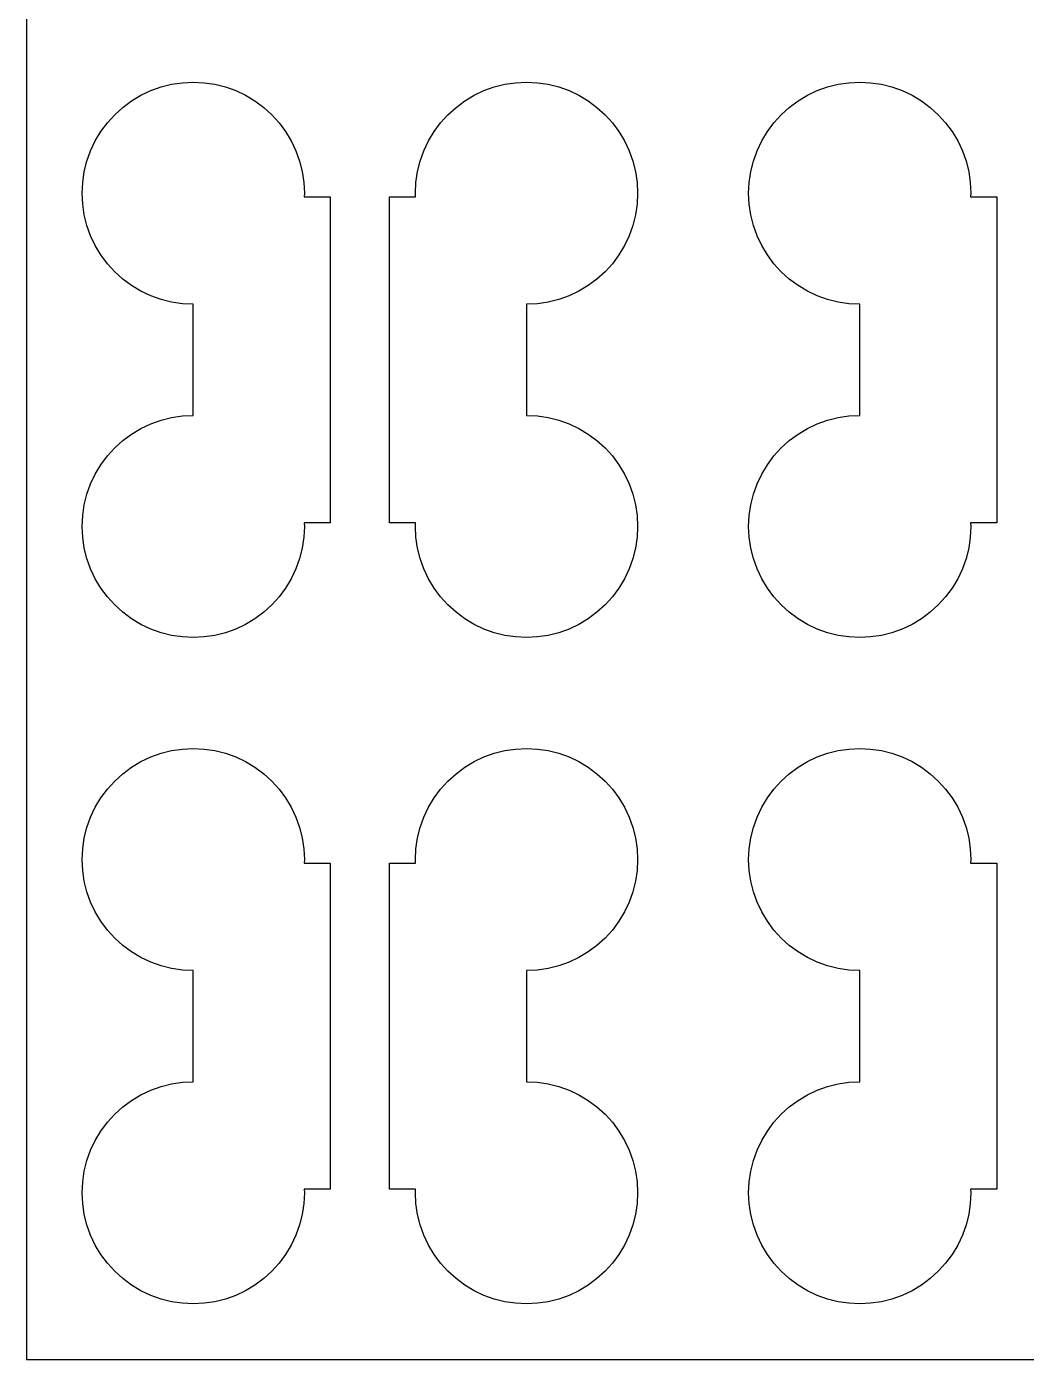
# Model space of a CAD drawing. Header units: metres. Extents: x -4 to 104, y -4 to 68.
# Drawn here: x -4.5 to 9, y -4.5 to 13.5 of the extents above; entities that cross this region are included whole.
import ezdxf

# ---------------------------------------------------------------- set-up
doc = ezdxf.new("R2010")
doc.units = ezdxf.units.M

msp = doc.modelspace()

# ---------------------------------------------------------------- linework, layer by layer
for p, q in [((-4.5, 67.5), (-4.5, -4.5)), ((-2.95709, 12.5729), (-2.82402, 12.6358)), ((-2.82402, 12.6358), (-2.68542, 12.6854)), ((-2.68542, 12.6854), (-2.54263, 12.7212)), ((-2.54263, 12.7212), (-2.39702, 12.7428)), ((-2.39702, 12.7428), (-2.25, 12.75)), ((-2.25, 12.75), (-2.10297, 12.7428)), ((-2.10297, 12.7428), (-1.95735, 12.7212)), ((-1.95735, 12.7212), (-1.81456, 12.6854)), ((-1.81456, 12.6854), (-1.67596, 12.6358)), ((-1.67596, 12.6358), (-1.54289, 12.5729)), ((1.54289, 12.5729), (1.67596, 12.6358)), ((1.67596, 12.6358), (1.81456, 12.6854)), ((1.81456, 12.6854), (1.95735, 12.7212)), ((1.95735, 12.7212), (2.10297, 12.7428)), ((2.10297, 12.7428), (2.25, 12.75)), ((2.25, 12.75), (2.39702, 12.7428)), ((2.39702, 12.7428), (2.54263, 12.7212)), ((2.54263, 12.7212), (2.68542, 12.6854)), ((2.68542, 12.6854), (2.82402, 12.6358)), ((2.82402, 12.6358), (2.95709, 12.5729)), ((6.04291, 12.5729), (6.17598, 12.6358)), ((6.17598, 12.6358), (6.31458, 12.6854)), ((6.31458, 12.6854), (6.45737, 12.7212)), ((6.45737, 12.7212), (6.60298, 12.7428)), ((6.60298, 12.7428), (6.75, 12.75)), ((6.75, 12.75), (6.89703, 12.7428)), ((6.89703, 12.7428), (7.04265, 12.7212)), ((7.04265, 12.7212), (7.18544, 12.6854)), ((7.18544, 12.6854), (7.32404, 12.6358)), ((7.32404, 12.6358), (7.45711, 12.5729)), ((-3.20158, 12.4095), (-3.08334, 12.4972)), ((-3.08334, 12.4972), (-2.95709, 12.5729)), ((-1.54289, 12.5729), (-1.41664, 12.4972)), ((-1.41664, 12.4972), (-1.2984, 12.4095)), ((1.2984, 12.4095), (1.41664, 12.4972)), ((1.41664, 12.4972), (1.54289, 12.5729)), ((2.95709, 12.5729), (3.08334, 12.4972)), ((3.08334, 12.4972), (3.20158, 12.4095)), ((5.79842, 12.4095), (5.91666, 12.4972)), ((5.91666, 12.4972), (6.04291, 12.5729)), ((7.45711, 12.5729), (7.58336, 12.4972)), ((7.58336, 12.4972), (7.7016, 12.4095)), ((-3.40952, 12.2016), (-3.31065, 12.3107)), ((-3.31065, 12.3107), (-3.20158, 12.4095)), ((-1.2984, 12.4095), (-1.18933, 12.3107)), ((-1.18933, 12.3107), (-1.09047, 12.2016)), ((1.09047, 12.2016), (1.18933, 12.3107)), ((1.18933, 12.3107), (1.2984, 12.4095)), ((3.20158, 12.4095), (3.31065, 12.3107)), ((3.31065, 12.3107), (3.40952, 12.2016)), ((5.59048, 12.2016), (5.68935, 12.3107)), ((5.68935, 12.3107), (5.79842, 12.4095)), ((7.7016, 12.4095), (7.81067, 12.3107)), ((7.81067, 12.3107), (7.90953, 12.2016)), ((-3.57288, 11.9571), (-3.49719, 12.0833)), ((-3.49719, 12.0833), (-3.40952, 12.2016)), ((-1.09047, 12.2016), (-1.00279, 12.0833)), ((-1.00279, 12.0833), (-0.92711, 11.9571)), ((0.92711, 11.9571), (1.00279, 12.0833)), ((1.00279, 12.0833), (1.09047, 12.2016)), ((3.40952, 12.2016), (3.49719, 12.0833)), ((3.49719, 12.0833), (3.57288, 11.9571)), ((5.42712, 11.9571), (5.50281, 12.0833)), ((5.50281, 12.0833), (5.59048, 12.2016)), ((7.90953, 12.2016), (7.99721, 12.0833)), ((7.99721, 12.0833), (8.07289, 11.9571)), ((-3.63582, 11.824), (-3.57288, 11.9571)), ((-0.92711, 11.9571), (-0.86417, 11.824)), ((0.86417, 11.824), (0.92711, 11.9571)), ((3.57288, 11.9571), (3.63582, 11.824)), ((5.36418, 11.824), (5.42712, 11.9571)), ((8.07289, 11.9571), (8.13583, 11.824)), ((-3.68541, 11.6854), (-3.63582, 11.824)), ((-0.86417, 11.824), (-0.81458, 11.6854)), ((0.81458, 11.6854), (0.86417, 11.824)), ((3.63582, 11.824), (3.68541, 11.6854)), ((5.31459, 11.6854), (5.36418, 11.824)), ((8.13583, 11.824), (8.18542, 11.6854)), ((-3.74277, 11.397), (-3.72118, 11.5426)), ((-3.72118, 11.5426), (-3.68541, 11.6854)), ((-0.81458, 11.6854), (-0.77881, 11.5426)), ((-0.77881, 11.5426), (-0.75722, 11.397)), ((0.75722, 11.397), (0.77881, 11.5426)), ((0.77881, 11.5426), (0.81458, 11.6854)), ((3.68541, 11.6854), (3.72118, 11.5426)), ((3.72118, 11.5426), (3.74277, 11.397)), ((5.25723, 11.397), (5.27882, 11.5426)), ((5.27882, 11.5426), (5.31459, 11.6854)), ((8.18542, 11.6854), (8.22119, 11.5426)), ((8.22119, 11.5426), (8.24278, 11.397)), ((-3.75, 11.25), (-3.74277, 11.397)), ((-0.75722, 11.397), (-0.75, 11.25)), ((0.75, 11.25), (0.75722, 11.397)), ((3.74277, 11.397), (3.75, 11.25)), ((5.25, 11.25), (5.25723, 11.397)), ((8.24278, 11.397), (8.25, 11.25)), ((-3.74277, 11.103), (-3.75, 11.25)), ((-0.75, 11.25), (-0.75246, 11.2)), ((-0.75246, 11.2), (-0.39999, 11.2)), ((-0.39999, 11.2), (-0.39999, 6.8)), ((0.39999, 6.8), (0.39999, 11.2)), ((0.39999, 11.2), (0.75246, 11.2)), ((0.75246, 11.2), (0.75, 11.25)), ((3.75, 11.25), (3.74277, 11.103)), ((5.25723, 11.103), (5.25, 11.25)), ((8.25, 11.25), (8.24754, 11.2)), ((8.24754, 11.2), (8.60001, 11.2)), ((8.60001, 11.2), (8.60001, 6.8)), ((-3.72118, 10.9574), (-3.74277, 11.103)), ((3.74277, 11.103), (3.72118, 10.9574)), ((5.27882, 10.9574), (5.25723, 11.103)), ((-3.68541, 10.8146), (-3.72118, 10.9574)), ((-3.63582, 10.676), (-3.68541, 10.8146)), ((3.68541, 10.8146), (3.63582, 10.676)), ((3.72118, 10.9574), (3.68541, 10.8146)), ((5.31459, 10.8146), (5.27882, 10.9574)), ((5.36418, 10.676), (5.31459, 10.8146)), ((-3.57288, 10.5429), (-3.63582, 10.676)), ((3.63582, 10.676), (3.57288, 10.5429)), ((5.42712, 10.5429), (5.36418, 10.676)), ((-3.49719, 10.4166), (-3.57288, 10.5429)), ((3.57288, 10.5429), (3.49719, 10.4166)), ((5.50281, 10.4166), (5.42712, 10.5429)), ((-3.40952, 10.2984), (-3.49719, 10.4166)), ((-3.31065, 10.1893), (-3.40952, 10.2984)), ((3.40952, 10.2984), (3.31065, 10.1893)), ((3.49719, 10.4166), (3.40952, 10.2984)), ((5.59048, 10.2984), (5.50281, 10.4166)), ((5.68935, 10.1893), (5.59048, 10.2984)), ((-3.20158, 10.0905), (-3.31065, 10.1893)), ((-3.08334, 10.0028), (-3.20158, 10.0905)), ((3.20158, 10.0905), (3.08334, 10.0028)), ((3.31065, 10.1893), (3.20158, 10.0905)), ((5.79842, 10.0905), (5.68935, 10.1893)), ((5.91666, 10.0028), (5.79842, 10.0905)), ((-2.95709, 9.92711), (-3.08334, 10.0028)), ((-2.82402, 9.86417), (-2.95709, 9.92711)), ((2.95709, 9.92711), (2.82402, 9.86417)), ((3.08334, 10.0028), (2.95709, 9.92711)), ((6.04291, 9.92711), (5.91666, 10.0028)), ((6.17598, 9.86417), (6.04291, 9.92711)), ((-2.68542, 9.81458), (-2.82402, 9.86417)), ((-2.54263, 9.77881), (-2.68542, 9.81458)), ((-2.39702, 9.75722), (-2.54263, 9.77881)), ((-2.25, 9.75), (-2.39702, 9.75722)), ((-2.25, 8.25), (-2.25, 9.75)), ((2.39702, 9.75722), (2.25, 9.75)), ((2.25, 9.75), (2.25, 8.25)), ((2.54263, 9.77881), (2.39702, 9.75722)), ((2.68542, 9.81458), (2.54263, 9.77881)), ((2.82402, 9.86417), (2.68542, 9.81458)), ((6.31458, 9.81458), (6.17598, 9.86417)), ((6.45737, 9.77881), (6.31458, 9.81458)), ((6.60298, 9.75722), (6.45737, 9.77881)), ((6.75, 9.75), (6.60298, 9.75722)), ((6.75, 8.25), (6.75, 9.75)), ((-2.95709, 8.07289), (-2.82402, 8.13583)), ((-2.82402, 8.13583), (-2.68542, 8.18542)), ((-2.68542, 8.18542), (-2.54263, 8.22119)), ((-2.54263, 8.22119), (-2.39702, 8.24278)), ((-2.39702, 8.24278), (-2.25, 8.25)), ((2.25, 8.25), (2.39702, 8.24278)), ((2.39702, 8.24278), (2.54263, 8.22119)), ((2.54263, 8.22119), (2.68542, 8.18542)), ((2.68542, 8.18542), (2.82402, 8.13583)), ((2.82402, 8.13583), (2.95709, 8.07289)), ((6.04291, 8.07289), (6.17598, 8.13583)), ((6.17598, 8.13583), (6.31458, 8.18542)), ((6.31458, 8.18542), (6.45737, 8.22119)), ((6.45737, 8.22119), (6.60298, 8.24278)), ((6.60298, 8.24278), (6.75, 8.25)), ((-3.20158, 7.90953), (-3.08334, 7.99721)), ((-3.08334, 7.99721), (-2.95709, 8.07289)), ((2.95709, 8.07289), (3.08334, 7.99721)), ((3.08334, 7.99721), (3.20158, 7.90953)), ((5.79842, 7.90953), (5.91666, 7.99721)), ((5.91666, 7.99721), (6.04291, 8.07289)), ((-3.40952, 7.7016), (-3.31065, 7.81067)), ((-3.31065, 7.81067), (-3.20158, 7.90953)), ((3.20158, 7.90953), (3.31065, 7.81067)), ((3.31065, 7.81067), (3.40952, 7.7016)), ((5.59048, 7.7016), (5.68935, 7.81067)), ((5.68935, 7.81067), (5.79842, 7.90953)), ((-3.57288, 7.45711), (-3.49719, 7.58336)), ((-3.49719, 7.58336), (-3.40952, 7.7016)), ((3.40952, 7.7016), (3.49719, 7.58336)), ((3.49719, 7.58336), (3.57288, 7.45711)), ((5.42712, 7.45711), (5.50281, 7.58336)), ((5.50281, 7.58336), (5.59048, 7.7016)), ((-3.63582, 7.32404), (-3.57288, 7.45711)), ((3.57288, 7.45711), (3.63582, 7.32404)), ((5.36418, 7.32404), (5.42712, 7.45711)), ((-3.68541, 7.18544), (-3.63582, 7.32404)), ((3.63582, 7.32404), (3.68541, 7.18544)), ((5.31459, 7.18544), (5.36418, 7.32404)), ((-3.74277, 6.89703), (-3.72118, 7.04265)), ((-3.72118, 7.04265), (-3.68541, 7.18544)), ((3.68541, 7.18544), (3.72118, 7.04265)), ((3.72118, 7.04265), (3.74277, 6.89703)), ((5.25723, 6.89703), (5.27882, 7.04265)), ((5.27882, 7.04265), (5.31459, 7.18544)), ((-3.75, 6.75), (-3.74277, 6.89703)), ((3.74277, 6.89703), (3.75, 6.75)), ((5.25, 6.75), (5.25723, 6.89703)), ((-3.74277, 6.60298), (-3.75, 6.75)), ((-0.75, 6.75), (-0.75722, 6.60298)), ((-0.39999, 6.8), (-0.75246, 6.8)), ((-0.75246, 6.8), (-0.75, 6.75)), ((0.75246, 6.8), (0.39999, 6.8)), ((0.75, 6.75), (0.75246, 6.8)), ((0.75722, 6.60298), (0.75, 6.75)), ((3.75, 6.75), (3.74277, 6.60298)), ((5.25723, 6.60298), (5.25, 6.75)), ((8.25, 6.75), (8.24278, 6.60298)), ((8.60001, 6.8), (8.24754, 6.8)), ((8.24754, 6.8), (8.25, 6.75)), ((-3.72118, 6.45737), (-3.74277, 6.60298)), ((-0.75722, 6.60298), (-0.77881, 6.45737)), ((0.77881, 6.45737), (0.75722, 6.60298)), ((3.74277, 6.60298), (3.72118, 6.45737)), ((5.27882, 6.45737), (5.25723, 6.60298)), ((8.24278, 6.60298), (8.22119, 6.45737)), ((-3.68541, 6.31458), (-3.72118, 6.45737)), ((-3.63582, 6.17598), (-3.68541, 6.31458)), ((-0.81458, 6.31458), (-0.86417, 6.17598)), ((-0.77881, 6.45737), (-0.81458, 6.31458)), ((0.81458, 6.31458), (0.77881, 6.45737)), ((0.86417, 6.17598), (0.81458, 6.31458)), ((3.68541, 6.31458), (3.63582, 6.17598)), ((3.72118, 6.45737), (3.68541, 6.31458)), ((5.31459, 6.31458), (5.27882, 6.45737)), ((5.36418, 6.17598), (5.31459, 6.31458)), ((8.18542, 6.31458), (8.13583, 6.17598)), ((8.22119, 6.45737), (8.18542, 6.31458)), ((-3.57288, 6.04291), (-3.63582, 6.17598)), ((-0.86417, 6.17598), (-0.92711, 6.04291)), ((0.92711, 6.04291), (0.86417, 6.17598)), ((3.63582, 6.17598), (3.57288, 6.04291)), ((5.42712, 6.04291), (5.36418, 6.17598)), ((8.13583, 6.17598), (8.07289, 6.04291)), ((-3.49719, 5.91666), (-3.57288, 6.04291)), ((-0.92711, 6.04291), (-1.00279, 5.91666)), ((1.00279, 5.91666), (0.92711, 6.04291)), ((3.57288, 6.04291), (3.49719, 5.91666)), ((5.50281, 5.91666), (5.42712, 6.04291)), ((8.07289, 6.04291), (7.99721, 5.91666)), ((-3.40952, 5.79842), (-3.49719, 5.91666)), ((-3.31065, 5.68935), (-3.40952, 5.79842)), ((-1.09047, 5.79842), (-1.18933, 5.68935)), ((-1.00279, 5.91666), (-1.09047, 5.79842)), ((1.09047, 5.79842), (1.00279, 5.91666)), ((1.18933, 5.68935), (1.09047, 5.79842)), ((3.40952, 5.79842), (3.31065, 5.68935)), ((3.49719, 5.91666), (3.40952, 5.79842)), ((5.59048, 5.79842), (5.50281, 5.91666)), ((5.68935, 5.68935), (5.59048, 5.79842)), ((7.90953, 5.79842), (7.81067, 5.68935)), ((7.99721, 5.91666), (7.90953, 5.79842)), ((-3.20158, 5.59048), (-3.31065, 5.68935)), ((-3.08334, 5.50281), (-3.20158, 5.59048)), ((-1.2984, 5.59048), (-1.41664, 5.50281)), ((-1.18933, 5.68935), (-1.2984, 5.59048)), ((1.2984, 5.59048), (1.18933, 5.68935)), ((1.41664, 5.50281), (1.2984, 5.59048)), ((3.20158, 5.59048), (3.08334, 5.50281)), ((3.31065, 5.68935), (3.20158, 5.59048)), ((5.79842, 5.59048), (5.68935, 5.68935)), ((5.91666, 5.50281), (5.79842, 5.59048)), ((7.7016, 5.59048), (7.58336, 5.50281)), ((7.81067, 5.68935), (7.7016, 5.59048)), ((-2.95709, 5.42712), (-3.08334, 5.50281)), ((-2.82402, 5.36418), (-2.95709, 5.42712)), ((-1.54289, 5.42712), (-1.67596, 5.36418)), ((-1.41664, 5.50281), (-1.54289, 5.42712)), ((1.54289, 5.42712), (1.41664, 5.50281)), ((1.67596, 5.36418), (1.54289, 5.42712)), ((2.95709, 5.42712), (2.82402, 5.36418)), ((3.08334, 5.50281), (2.95709, 5.42712)), ((6.04291, 5.42712), (5.91666, 5.50281)), ((6.17598, 5.36418), (6.04291, 5.42712)), ((7.45711, 5.42712), (7.32404, 5.36418)), ((7.58336, 5.50281), (7.45711, 5.42712)), ((-2.68542, 5.31459), (-2.82402, 5.36418)), ((-2.54263, 5.27882), (-2.68542, 5.31459)), ((-2.39702, 5.25723), (-2.54263, 5.27882)), ((-2.25, 5.25), (-2.39702, 5.25723)), ((-2.10297, 5.25723), (-2.25, 5.25)), ((-1.95735, 5.27882), (-2.10297, 5.25723)), ((-1.81456, 5.31459), (-1.95735, 5.27882)), ((-1.67596, 5.36418), (-1.81456, 5.31459)), ((1.81456, 5.31459), (1.67596, 5.36418)), ((1.95735, 5.27882), (1.81456, 5.31459)), ((2.10297, 5.25723), (1.95735, 5.27882)), ((2.25, 5.25), (2.10297, 5.25723)), ((2.39702, 5.25723), (2.25, 5.25)), ((2.54263, 5.27882), (2.39702, 5.25723)), ((2.68542, 5.31459), (2.54263, 5.27882)), ((2.82402, 5.36418), (2.68542, 5.31459)), ((6.31458, 5.31459), (6.17598, 5.36418)), ((6.45737, 5.27882), (6.31458, 5.31459)), ((6.60298, 5.25723), (6.45737, 5.27882)), ((6.75, 5.25), (6.60298, 5.25723)), ((6.89703, 5.25723), (6.75, 5.25)), ((7.04265, 5.27882), (6.89703, 5.25723)), ((7.18544, 5.31459), (7.04265, 5.27882)), ((7.32404, 5.36418), (7.18544, 5.31459)), ((-2.95709, 3.57288), (-2.82402, 3.63582)), ((-2.82402, 3.63582), (-2.68542, 3.68541)), ((-2.68542, 3.68541), (-2.54263, 3.72118)), ((-2.54263, 3.72118), (-2.39702, 3.74277)), ((-2.39702, 3.74277), (-2.25, 3.75)), ((-2.25, 3.75), (-2.10297, 3.74277)), ((-2.10297, 3.74277), (-1.95735, 3.72118)), ((-1.95735, 3.72118), (-1.81456, 3.68541)), ((-1.81456, 3.68541), (-1.67596, 3.63582)), ((-1.67596, 3.63582), (-1.54289, 3.57288)), ((1.54289, 3.57288), (1.67596, 3.63582)), ((1.67596, 3.63582), (1.81456, 3.68541)), ((1.81456, 3.68541), (1.95735, 3.72118)), ((1.95735, 3.72118), (2.10297, 3.74277)), ((2.10297, 3.74277), (2.25, 3.75)), ((2.25, 3.75), (2.39702, 3.74277)), ((2.39702, 3.74277), (2.54263, 3.72118)), ((2.54263, 3.72118), (2.68542, 3.68541)), ((2.68542, 3.68541), (2.82402, 3.63582)), ((2.82402, 3.63582), (2.95709, 3.57288)), ((6.04291, 3.57288), (6.17598, 3.63582)), ((6.17598, 3.63582), (6.31458, 3.68541)), ((6.31458, 3.68541), (6.45737, 3.72118)), ((6.45737, 3.72118), (6.60298, 3.74277)), ((6.60298, 3.74277), (6.75, 3.75)), ((6.75, 3.75), (6.89703, 3.74277)), ((6.89703, 3.74277), (7.04265, 3.72118)), ((7.04265, 3.72118), (7.18544, 3.68541)), ((7.18544, 3.68541), (7.32404, 3.63582)), ((7.32404, 3.63582), (7.45711, 3.57288)), ((-3.20158, 3.40952), (-3.08334, 3.49719)), ((-3.08334, 3.49719), (-2.95709, 3.57288)), ((-1.54289, 3.57288), (-1.41664, 3.49719)), ((-1.41664, 3.49719), (-1.2984, 3.40952)), ((1.2984, 3.40952), (1.41664, 3.49719)), ((1.41664, 3.49719), (1.54289, 3.57288)), ((2.95709, 3.57288), (3.08334, 3.49719)), ((3.08334, 3.49719), (3.20158, 3.40952)), ((5.79842, 3.40952), (5.91666, 3.49719)), ((5.91666, 3.49719), (6.04291, 3.57288)), ((7.45711, 3.57288), (7.58336, 3.49719)), ((7.58336, 3.49719), (7.7016, 3.40952)), ((-3.40952, 3.20158), (-3.31065, 3.31065)), ((-3.31065, 3.31065), (-3.20158, 3.40952)), ((-1.2984, 3.40952), (-1.18933, 3.31065)), ((-1.18933, 3.31065), (-1.09047, 3.20158)), ((1.09047, 3.20158), (1.18933, 3.31065)), ((1.18933, 3.31065), (1.2984, 3.40952)), ((3.20158, 3.40952), (3.31065, 3.31065)), ((3.31065, 3.31065), (3.40952, 3.20158)), ((5.59048, 3.20158), (5.68935, 3.31065)), ((5.68935, 3.31065), (5.79842, 3.40952)), ((7.7016, 3.40952), (7.81067, 3.31065)), ((7.81067, 3.31065), (7.90953, 3.20158)), ((-3.57288, 2.95709), (-3.49719, 3.08334)), ((-3.49719, 3.08334), (-3.40952, 3.20158)), ((-1.09047, 3.20158), (-1.00279, 3.08334)), ((-1.00279, 3.08334), (-0.92711, 2.95709)), ((0.92711, 2.95709), (1.00279, 3.08334)), ((1.00279, 3.08334), (1.09047, 3.20158)), ((3.40952, 3.20158), (3.49719, 3.08334)), ((3.49719, 3.08334), (3.57288, 2.95709)), ((5.42712, 2.95709), (5.50281, 3.08334)), ((5.50281, 3.08334), (5.59048, 3.20158)), ((7.90953, 3.20158), (7.99721, 3.08334)), ((7.99721, 3.08334), (8.07289, 2.95709)), ((-3.63582, 2.82402), (-3.57288, 2.95709)), ((-0.92711, 2.95709), (-0.86417, 2.82402)), ((0.86417, 2.82402), (0.92711, 2.95709)), ((3.57288, 2.95709), (3.63582, 2.82402)), ((5.36418, 2.82402), (5.42712, 2.95709)), ((8.07289, 2.95709), (8.13583, 2.82402)), ((-3.68541, 2.68542), (-3.63582, 2.82402)), ((-0.86417, 2.82402), (-0.81458, 2.68542)), ((0.81458, 2.68542), (0.86417, 2.82402)), ((3.63582, 2.82402), (3.68541, 2.68542)), ((5.31459, 2.68542), (5.36418, 2.82402)), ((8.13583, 2.82402), (8.18542, 2.68542)), ((-3.74277, 2.39702), (-3.72118, 2.54263)), ((-3.72118, 2.54263), (-3.68541, 2.68542)), ((-0.81458, 2.68542), (-0.77881, 2.54263)), ((-0.77881, 2.54263), (-0.75722, 2.39702)), ((0.75722, 2.39702), (0.77881, 2.54263)), ((0.77881, 2.54263), (0.81458, 2.68542)), ((3.68541, 2.68542), (3.72118, 2.54263)), ((3.72118, 2.54263), (3.74277, 2.39702)), ((5.25723, 2.39702), (5.27882, 2.54263)), ((5.27882, 2.54263), (5.31459, 2.68542)), ((8.18542, 2.68542), (8.22119, 2.54263)), ((8.22119, 2.54263), (8.24278, 2.39702)), ((-3.75, 2.25), (-3.74277, 2.39702)), ((-0.75722, 2.39702), (-0.75, 2.25)), ((0.75, 2.25), (0.75722, 2.39702)), ((3.74277, 2.39702), (3.75, 2.25)), ((5.25, 2.25), (5.25723, 2.39702)), ((8.24278, 2.39702), (8.25, 2.25)), ((-3.74277, 2.10297), (-3.75, 2.25)), ((-0.75, 2.25), (-0.75246, 2.2)), ((-0.75246, 2.2), (-0.39999, 2.2)), ((-0.39999, 2.2), (-0.39999, -2.2)), ((0.39999, -2.2), (0.39999, 2.2)), ((0.39999, 2.2), (0.75246, 2.2)), ((0.75246, 2.2), (0.75, 2.25)), ((3.75, 2.25), (3.74277, 2.10297)), ((5.25723, 2.10297), (5.25, 2.25)), ((8.25, 2.25), (8.24754, 2.2)), ((8.24754, 2.2), (8.60001, 2.2)), ((8.60001, 2.2), (8.60001, -2.2)), ((-3.72118, 1.95735), (-3.74277, 2.10297)), ((3.74277, 2.10297), (3.72118, 1.95735)), ((5.27882, 1.95735), (5.25723, 2.10297)), ((-3.68541, 1.81456), (-3.72118, 1.95735)), ((-3.63582, 1.67596), (-3.68541, 1.81456)), ((3.68541, 1.81456), (3.63582, 1.67596)), ((3.72118, 1.95735), (3.68541, 1.81456)), ((5.31459, 1.81456), (5.27882, 1.95735)), ((5.36418, 1.67596), (5.31459, 1.81456)), ((-3.57288, 1.54289), (-3.63582, 1.67596)), ((3.63582, 1.67596), (3.57288, 1.54289)), ((5.42712, 1.54289), (5.36418, 1.67596)), ((-3.49719, 1.41664), (-3.57288, 1.54289)), ((3.57288, 1.54289), (3.49719, 1.41664)), ((5.50281, 1.41664), (5.42712, 1.54289)), ((-3.40952, 1.2984), (-3.49719, 1.41664)), ((-3.31065, 1.18933), (-3.40952, 1.2984)), ((3.40952, 1.2984), (3.31065, 1.18933)), ((3.49719, 1.41664), (3.40952, 1.2984)), ((5.59048, 1.2984), (5.50281, 1.41664)), ((5.68935, 1.18933), (5.59048, 1.2984)), ((-3.20158, 1.09047), (-3.31065, 1.18933)), ((-3.08334, 1.00279), (-3.20158, 1.09047)), ((3.20158, 1.09047), (3.08334, 1.00279)), ((3.31065, 1.18933), (3.20158, 1.09047)), ((5.79842, 1.09047), (5.68935, 1.18933)), ((5.91666, 1.00279), (5.79842, 1.09047)), ((-2.95709, 0.92711), (-3.08334, 1.00279)), ((-2.82402, 0.86417), (-2.95709, 0.92711)), ((2.95709, 0.92711), (2.82402, 0.86417)), ((3.08334, 1.00279), (2.95709, 0.92711)), ((6.04291, 0.92711), (5.91666, 1.00279)), ((6.17598, 0.86417), (6.04291, 0.92711)), ((-2.68542, 0.81458), (-2.82402, 0.86417)), ((-2.54263, 0.77881), (-2.68542, 0.81458)), ((-2.39702, 0.75722), (-2.54263, 0.77881)), ((-2.25, 0.75), (-2.39702, 0.75722)), ((-2.25, -0.75), (-2.25, 0.75)), ((2.39702, 0.75722), (2.25, 0.75)), ((2.25, 0.75), (2.25, -0.75)), ((2.54263, 0.77881), (2.39702, 0.75722)), ((2.68542, 0.81458), (2.54263, 0.77881)), ((2.82402, 0.86417), (2.68542, 0.81458)), ((6.31458, 0.81458), (6.17598, 0.86417)), ((6.45737, 0.77881), (6.31458, 0.81458)), ((6.60298, 0.75722), (6.45737, 0.77881)), ((6.75, 0.75), (6.60298, 0.75722)), ((6.75, -0.75), (6.75, 0.75)), ((-2.95709, -0.92711), (-2.82402, -0.86417)), ((-2.82402, -0.86417), (-2.68542, -0.81458)), ((-2.68542, -0.81458), (-2.54263, -0.77881)), ((-2.54263, -0.77881), (-2.39702, -0.75722)), ((-2.39702, -0.75722), (-2.25, -0.75)), ((2.25, -0.75), (2.39702, -0.75722)), ((2.39702, -0.75722), (2.54263, -0.77881)), ((2.54263, -0.77881), (2.68542, -0.81458)), ((2.68542, -0.81458), (2.82402, -0.86417)), ((2.82402, -0.86417), (2.95709, -0.92711)), ((6.04291, -0.92711), (6.17598, -0.86417)), ((6.17598, -0.86417), (6.31458, -0.81458)), ((6.31458, -0.81458), (6.45737, -0.77881)), ((6.45737, -0.77881), (6.60298, -0.75722)), ((6.60298, -0.75722), (6.75, -0.75)), ((-3.20158, -1.09047), (-3.08334, -1.00279)), ((-3.08334, -1.00279), (-2.95709, -0.92711)), ((2.95709, -0.92711), (3.08334, -1.00279)), ((3.08334, -1.00279), (3.20158, -1.09047)), ((5.79842, -1.09047), (5.91666, -1.00279)), ((5.91666, -1.00279), (6.04291, -0.92711)), ((-3.40952, -1.2984), (-3.31065, -1.18933)), ((-3.31065, -1.18933), (-3.20158, -1.09047)), ((3.20158, -1.09047), (3.31065, -1.18933)), ((3.31065, -1.18933), (3.40952, -1.2984)), ((5.59048, -1.2984), (5.68935, -1.18933)), ((5.68935, -1.18933), (5.79842, -1.09047)), ((-3.57288, -1.54289), (-3.49719, -1.41664)), ((-3.49719, -1.41664), (-3.40952, -1.2984)), ((3.40952, -1.2984), (3.49719, -1.41664)), ((3.49719, -1.41664), (3.57288, -1.54289)), ((5.42712, -1.54289), (5.50281, -1.41664)), ((5.50281, -1.41664), (5.59048, -1.2984)), ((-3.63582, -1.67596), (-3.57288, -1.54289)), ((3.57288, -1.54289), (3.63582, -1.67596)), ((5.36418, -1.67596), (5.42712, -1.54289)), ((-3.68541, -1.81456), (-3.63582, -1.67596)), ((3.63582, -1.67596), (3.68541, -1.81456)), ((5.31459, -1.81456), (5.36418, -1.67596)), ((-3.74277, -2.10297), (-3.72118, -1.95735)), ((-3.72118, -1.95735), (-3.68541, -1.81456)), ((3.68541, -1.81456), (3.72118, -1.95735)), ((3.72118, -1.95735), (3.74277, -2.10297)), ((5.25723, -2.10297), (5.27882, -1.95735)), ((5.27882, -1.95735), (5.31459, -1.81456)), ((-3.75, -2.25), (-3.74277, -2.10297)), ((3.74277, -2.10297), (3.75, -2.25)), ((5.25, -2.25), (5.25723, -2.10297)), ((-3.74277, -2.39702), (-3.75, -2.25)), ((-0.75, -2.25), (-0.75722, -2.39702)), ((-0.39999, -2.2), (-0.75246, -2.2)), ((-0.75246, -2.2), (-0.75, -2.25)), ((0.75246, -2.2), (0.39999, -2.2)), ((0.75, -2.25), (0.75246, -2.2)), ((0.75722, -2.39702), (0.75, -2.25)), ((3.75, -2.25), (3.74277, -2.39702)), ((5.25723, -2.39702), (5.25, -2.25)), ((8.25, -2.25), (8.24278, -2.39702)), ((8.60001, -2.2), (8.24754, -2.2)), ((8.24754, -2.2), (8.25, -2.25)), ((-3.72118, -2.54263), (-3.74277, -2.39702)), ((-0.75722, -2.39702), (-0.77881, -2.54263)), ((0.77881, -2.54263), (0.75722, -2.39702)), ((3.74277, -2.39702), (3.72118, -2.54263)), ((5.27882, -2.54263), (5.25723, -2.39702)), ((8.24278, -2.39702), (8.22119, -2.54263)), ((-3.68541, -2.68542), (-3.72118, -2.54263)), ((-3.63582, -2.82402), (-3.68541, -2.68542)), ((-0.81458, -2.68542), (-0.86417, -2.82402)), ((-0.77881, -2.54263), (-0.81458, -2.68542)), ((0.81458, -2.68542), (0.77881, -2.54263)), ((0.86417, -2.82402), (0.81458, -2.68542)), ((3.68541, -2.68542), (3.63582, -2.82402)), ((3.72118, -2.54263), (3.68541, -2.68542)), ((5.31459, -2.68542), (5.27882, -2.54263)), ((5.36418, -2.82402), (5.31459, -2.68542)), ((8.18542, -2.68542), (8.13583, -2.82402)), ((8.22119, -2.54263), (8.18542, -2.68542)), ((-3.57288, -2.95709), (-3.63582, -2.82402)), ((-0.86417, -2.82402), (-0.92711, -2.95709)), ((0.92711, -2.95709), (0.86417, -2.82402)), ((3.63582, -2.82402), (3.57288, -2.95709)), ((5.42712, -2.95709), (5.36418, -2.82402)), ((8.13583, -2.82402), (8.07289, -2.95709)), ((-3.49719, -3.08334), (-3.57288, -2.95709)), ((-0.92711, -2.95709), (-1.00279, -3.08334)), ((1.00279, -3.08334), (0.92711, -2.95709)), ((3.57288, -2.95709), (3.49719, -3.08334)), ((5.50281, -3.08334), (5.42712, -2.95709)), ((8.07289, -2.95709), (7.99721, -3.08334)), ((-3.40952, -3.20158), (-3.49719, -3.08334)), ((-3.31065, -3.31065), (-3.40952, -3.20158)), ((-1.09047, -3.20158), (-1.18933, -3.31065)), ((-1.00279, -3.08334), (-1.09047, -3.20158)), ((1.09047, -3.20158), (1.00279, -3.08334)), ((1.18933, -3.31065), (1.09047, -3.20158)), ((3.40952, -3.20158), (3.31065, -3.31065)), ((3.49719, -3.08334), (3.40952, -3.20158)), ((5.59048, -3.20158), (5.50281, -3.08334)), ((5.68935, -3.31065), (5.59048, -3.20158)), ((7.90953, -3.20158), (7.81067, -3.31065)), ((7.99721, -3.08334), (7.90953, -3.20158)), ((-3.20158, -3.40952), (-3.31065, -3.31065)), ((-3.08334, -3.49719), (-3.20158, -3.40952)), ((-1.2984, -3.40952), (-1.41664, -3.49719)), ((-1.18933, -3.31065), (-1.2984, -3.40952)), ((1.2984, -3.40952), (1.18933, -3.31065)), ((1.41664, -3.49719), (1.2984, -3.40952)), ((3.20158, -3.40952), (3.08334, -3.49719)), ((3.31065, -3.31065), (3.20158, -3.40952)), ((5.79842, -3.40952), (5.68935, -3.31065)), ((5.91666, -3.49719), (5.79842, -3.40952)), ((7.7016, -3.40952), (7.58336, -3.49719)), ((7.81067, -3.31065), (7.7016, -3.40952)), ((-2.95709, -3.57288), (-3.08334, -3.49719)), ((-2.82402, -3.63582), (-2.95709, -3.57288)), ((-1.54289, -3.57288), (-1.67596, -3.63582)), ((-1.41664, -3.49719), (-1.54289, -3.57288)), ((1.54289, -3.57288), (1.41664, -3.49719)), ((1.67596, -3.63582), (1.54289, -3.57288)), ((2.95709, -3.57288), (2.82402, -3.63582)), ((3.08334, -3.49719), (2.95709, -3.57288)), ((6.04291, -3.57288), (5.91666, -3.49719)), ((6.17598, -3.63582), (6.04291, -3.57288)), ((7.45711, -3.57288), (7.32404, -3.63582)), ((7.58336, -3.49719), (7.45711, -3.57288)), ((-2.68542, -3.68541), (-2.82402, -3.63582)), ((-2.54263, -3.72118), (-2.68542, -3.68541)), ((-2.39702, -3.74277), (-2.54263, -3.72118)), ((-2.25, -3.75), (-2.39702, -3.74277)), ((-2.10297, -3.74277), (-2.25, -3.75)), ((-1.95735, -3.72118), (-2.10297, -3.74277)), ((-1.81456, -3.68541), (-1.95735, -3.72118)), ((-1.67596, -3.63582), (-1.81456, -3.68541)), ((1.81456, -3.68541), (1.67596, -3.63582)), ((1.95735, -3.72118), (1.81456, -3.68541)), ((2.10297, -3.74277), (1.95735, -3.72118)), ((2.25, -3.75), (2.10297, -3.74277)), ((2.39702, -3.74277), (2.25, -3.75)), ((2.54263, -3.72118), (2.39702, -3.74277)), ((2.68542, -3.68541), (2.54263, -3.72118)), ((2.82402, -3.63582), (2.68542, -3.68541)), ((6.31458, -3.68541), (6.17598, -3.63582)), ((6.45737, -3.72118), (6.31458, -3.68541)), ((6.60298, -3.74277), (6.45737, -3.72118)), ((6.75, -3.75), (6.60298, -3.74277)), ((6.89703, -3.74277), (6.75, -3.75)), ((7.04265, -3.72118), (6.89703, -3.74277)), ((7.18544, -3.68541), (7.04265, -3.72118)), ((7.32404, -3.63582), (7.18544, -3.68541)), ((-4.5, -4.5), (103.5, -4.5))]:
    msp.add_line(p, q)

doc.saveas('drawing.dxf')
